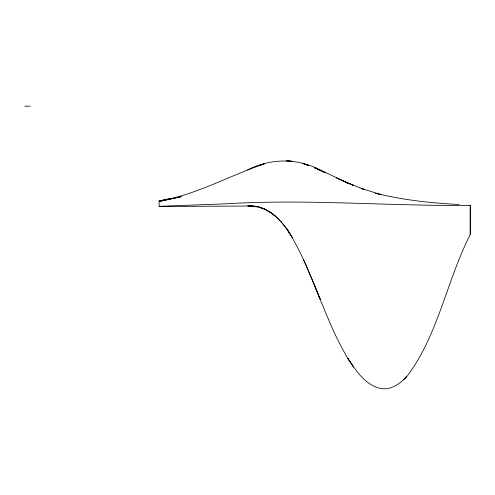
<?xml version="1.0" encoding="UTF-8"?>
<svg xmlns="http://www.w3.org/2000/svg" width="495" height="495" viewBox="0 0 495 495"><rect width="100%" height="100%" fill="white"/><g stroke="black" fill="none" stroke-linecap="round" stroke-linejoin="round"><path stroke-width="0.74" d="M470.25 234.284L470.244 204.98M247.636 169.896C272.46 157.156 301.622 158.128 325.376 172.879L314.245 167.681L325.394 172.39L347.719 183.125L336.581 177.922L353.312 185.26L364.475 189.554L361.703 188.558L381.212 194.684L375.656 193.242C402.955 200.098 431.077 203.043 459.125 204.497M258.693 165.664L264.225 163.95C228.999 175.737 196.175 194.962 159.099 201.026L159.161 206.477L252.209 206.025M159.155 206.328L225.794 203.816C307.271 198.829 388.748 206.217 470.25 205.4M24.75 106.196L29.985 106.196M248.032 205.982L255.439 206.236M248.026 205.833L258.39 206.737L248.014 205.524L259.102 207.281L264.658 209.094L259.083 206.966L264.633 209.249L270.19 212.237L264.621 209.063L270.177 212.306L275.727 216.433L270.165 212.108L275.715 216.519L281.271 222.008L275.703 216.216M286.822 228.715L281.253 221.995L286.809 229.055L292.359 237.538L286.791 228.758C312.729 269.237 323.192 317.369 347.923 358.516C356.072 370.798 365.632 385.63 381.292 388.594C392.702 390.221 402.435 381.967 409.099 373.651C438.83 331.99 447.239 279.663 470.25 234.519L470.244 207.529M303.435 259.213L314.56 285.596M470.25 205.499L470.25 206.062M406.321 376.868L403.536 379.714L406.321 376.887M170.187 199.077L159.105 201.49L181.269 196.688L170.187 199.077M170.181 198.644L159.099 201.019L170.181 198.65M291.951 161.24L286.407 160.733L291.951 161.24M308.645 165.596L303.095 163.597L308.645 165.596M353.325 185.229L347.75 183.026L353.312 185.26M353.486 366.9L347.923 358.516L353.486 366.9M320.123 299.129L314.554 285.522L320.117 299.197"/></g></svg>
